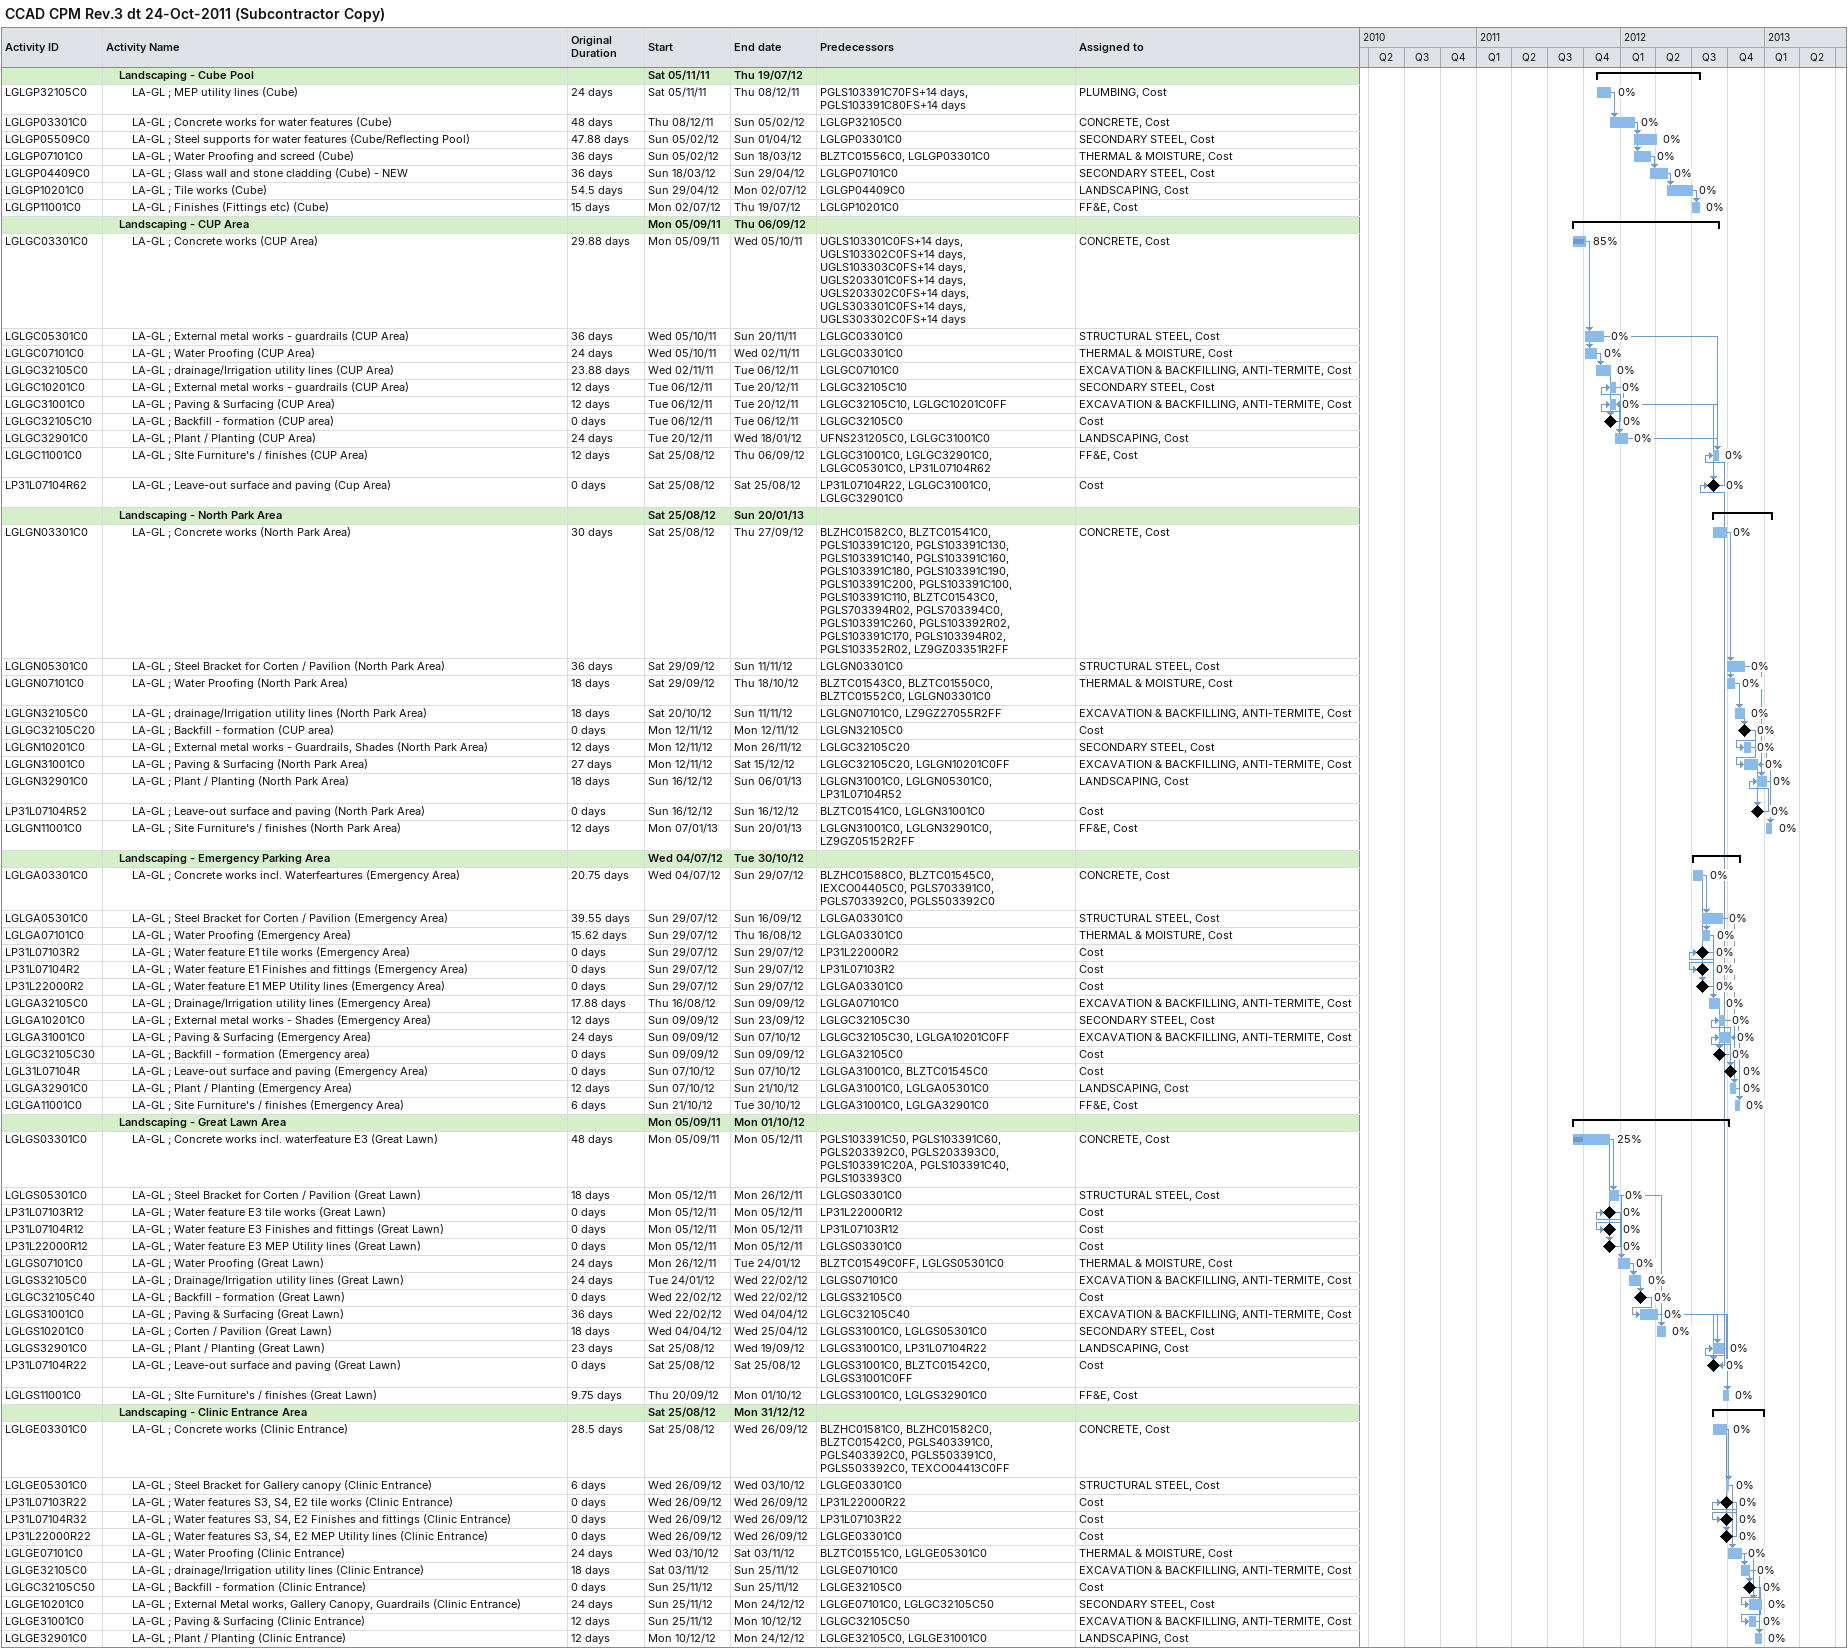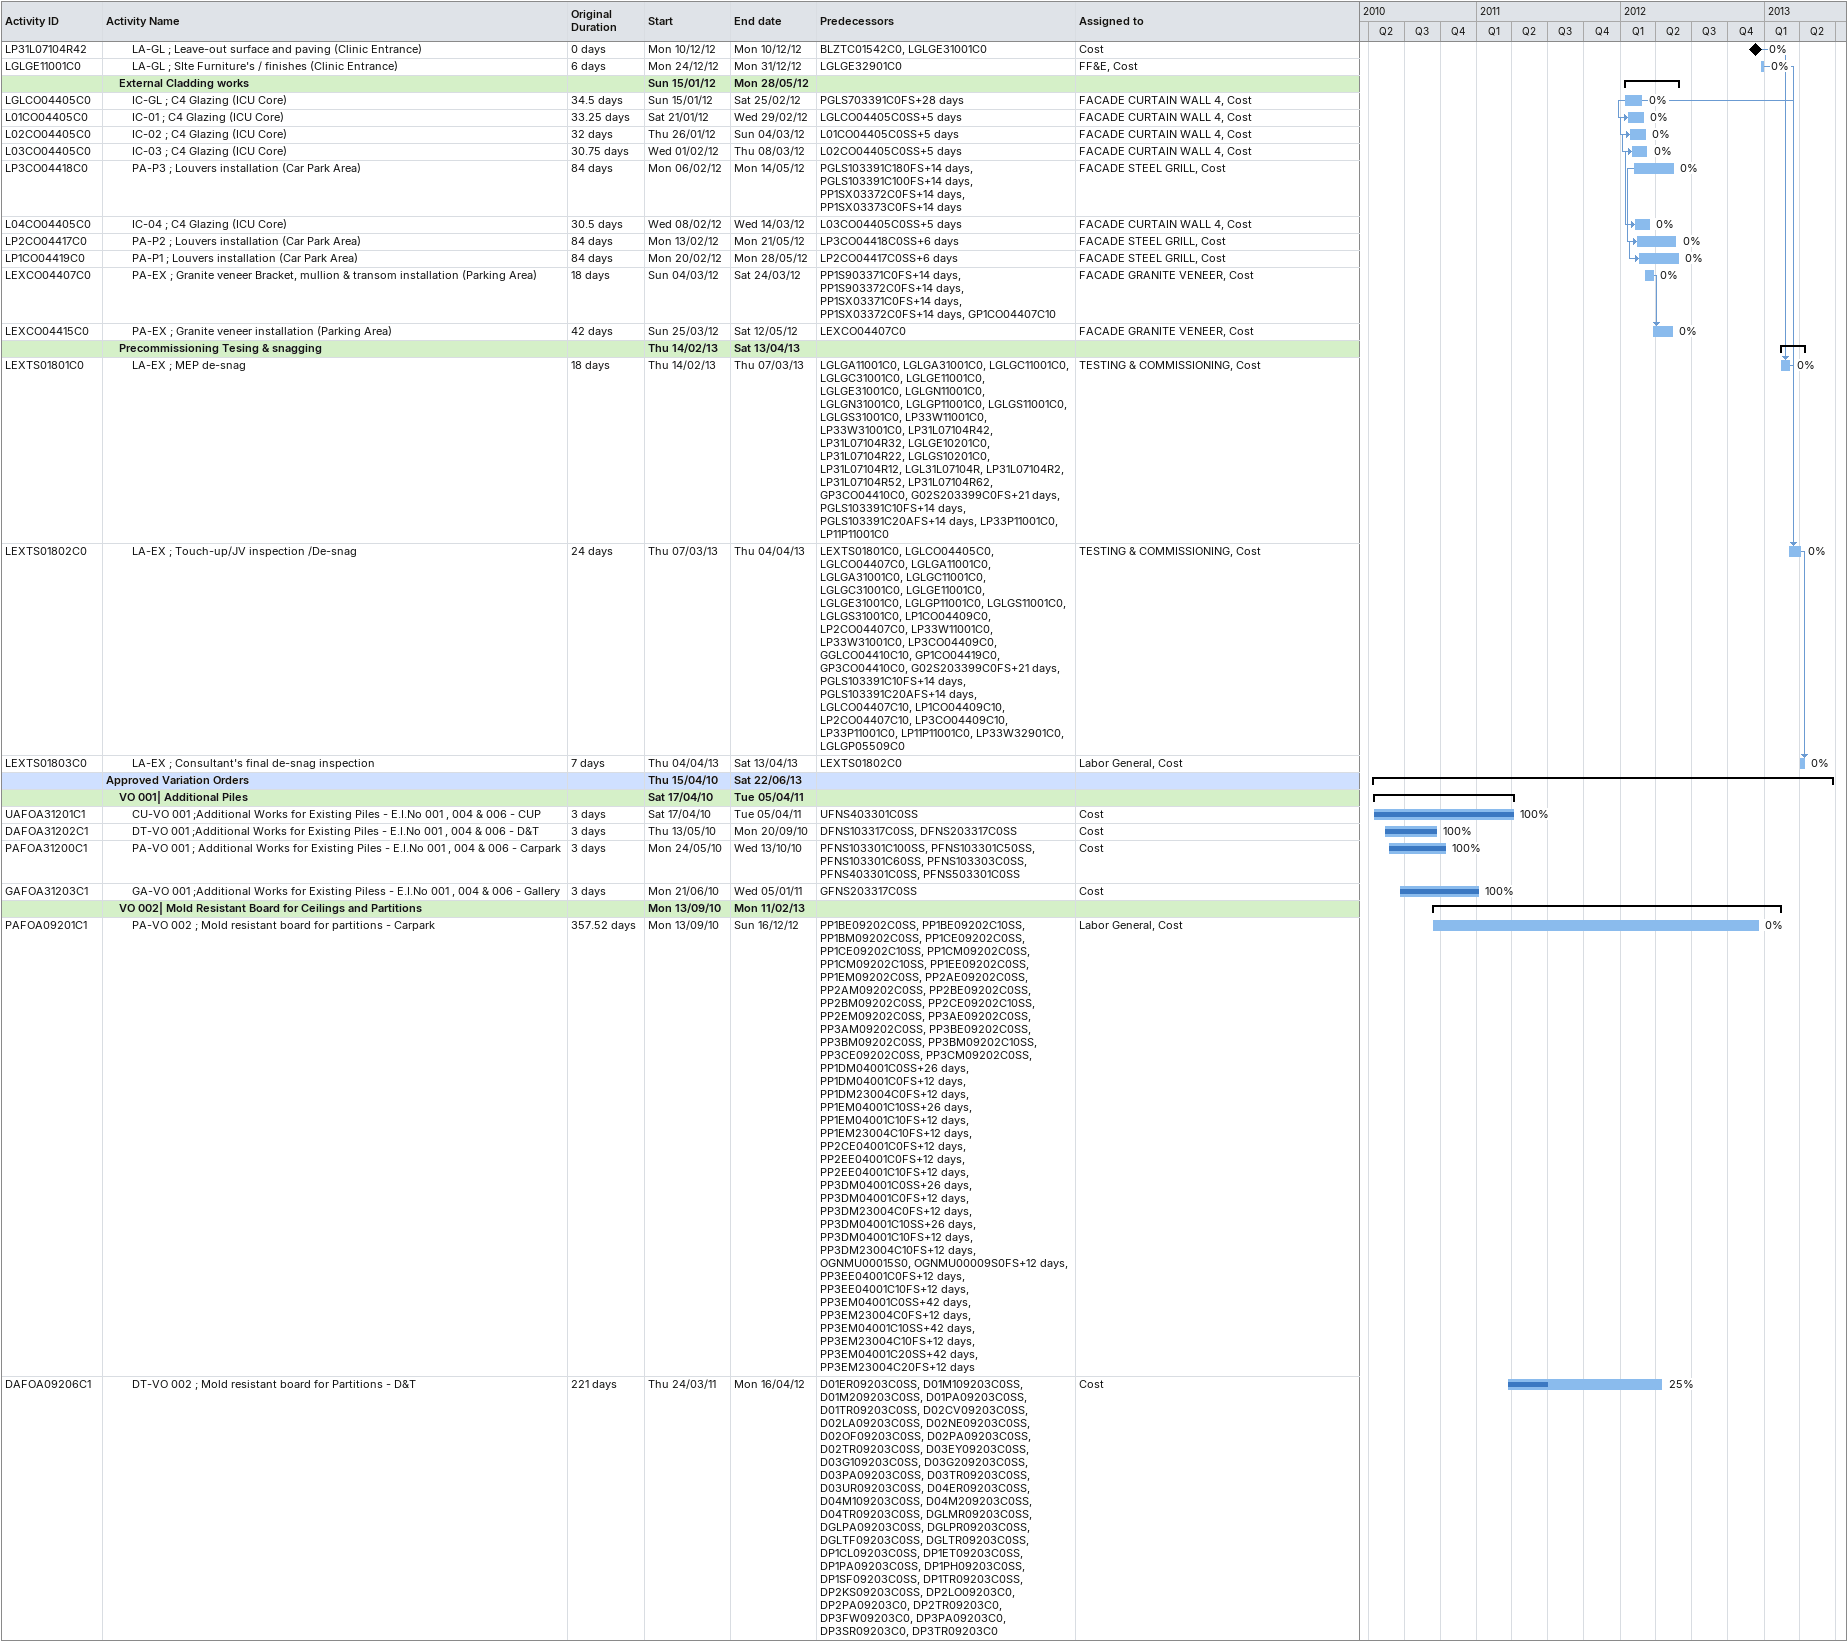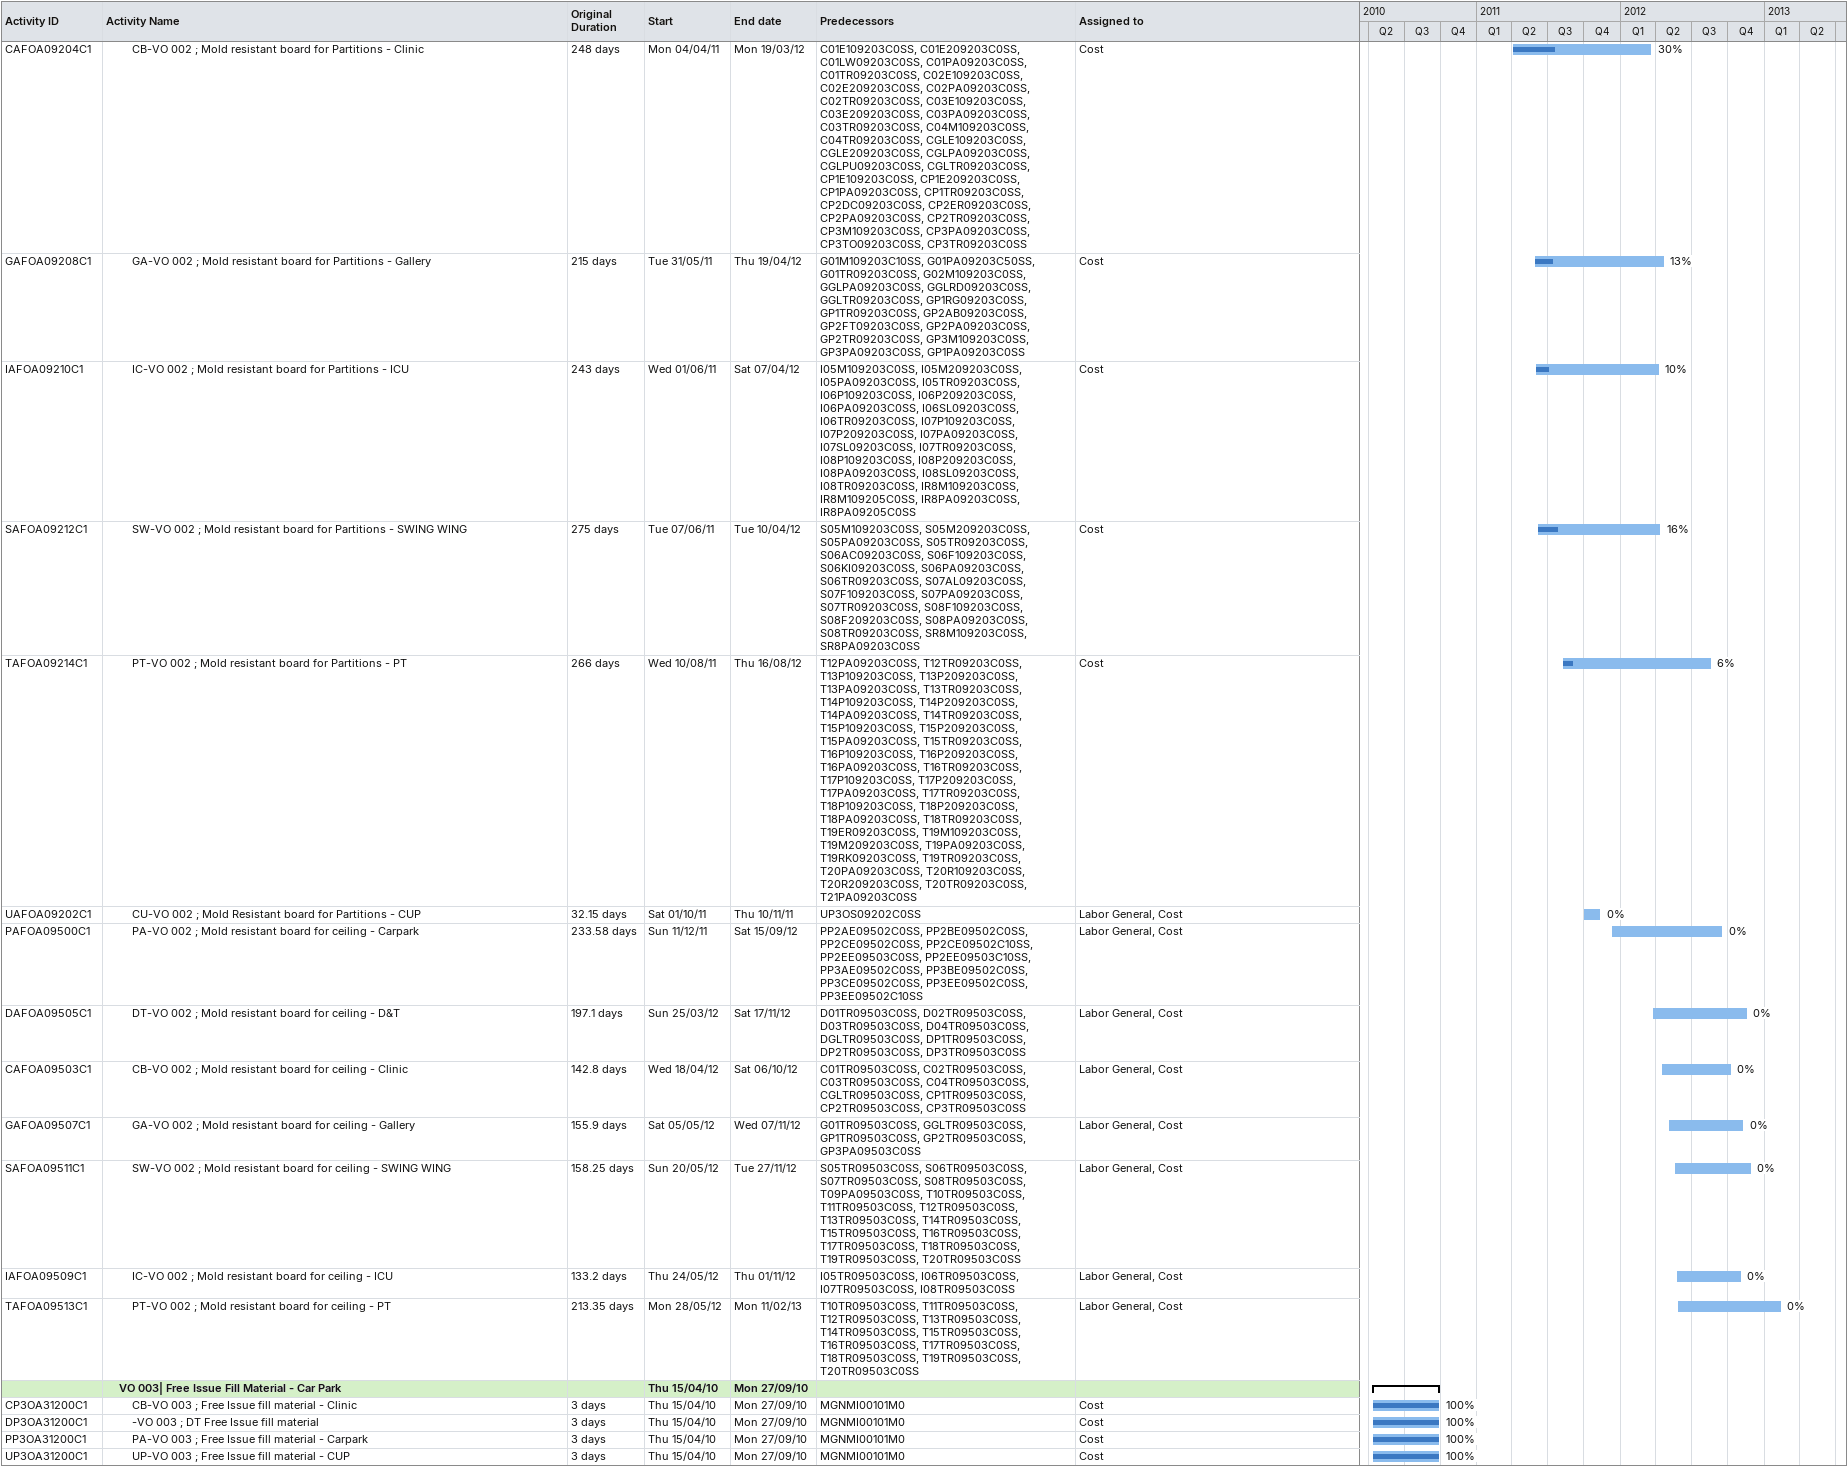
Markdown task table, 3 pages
CCAD CPM Rev.3 dt 24-Oct-2011 (Subcontractor Copy)

| ID | Level | Task | Original duration | Start | Finish | Predecessors | Resources | % complete |
|---|---|---|---|---|---|---|---|---|
|  | 2 | **Landscaping - Cube Pool** |  | 2011-11-05 | 2012-07-19 |  |  |  |
| LGLGP32105C0 | 3 | LA-GL ; MEP utility lines (Cube) | 24d | 2011-11-05 | 2011-12-08 | PGLS103391C70FS+14d, PGLS103391C80FS+14d | PLUMBING, Cost | 0 |
| LGLGP03301C0 | 3 | LA-GL ; Concrete works for water features (Cube) | 48d | 2011-12-08 | 2012-02-05 | LGLGP32105C0 | CONCRETE, Cost | 0 |
| LGLGP05509C0 | 3 | LA-GL ; Steel supports for water features (Cube/Reflecting Pool) | 47.88d | 2012-02-05 | 2012-04-01 | LGLGP03301C0 | SECONDARY STEEL, Cost | 0 |
| LGLGP07101C0 | 3 | LA-GL ; Water Proofing and screed (Cube) | 36d | 2012-02-05 | 2012-03-18 | BLZTC01556C0, LGLGP03301C0 | THERMAL & MOISTURE, Cost | 0 |
| LGLGP04409C0 | 3 | LA-GL ; Glass wall and stone cladding (Cube) - NEW | 36d | 2012-03-18 | 2012-04-29 | LGLGP07101C0 | SECONDARY STEEL, Cost | 0 |
| LGLGP10201C0 | 3 | LA-GL ; Tile works (Cube) | 54.5d | 2012-04-29 | 2012-07-02 | LGLGP04409C0 | LANDSCAPING, Cost | 0 |
| LGLGP11001C0 | 3 | LA-GL ; Finishes (Fittings etc) (Cube) | 15d | 2012-07-02 | 2012-07-19 | LGLGP10201C0 | FF&E, Cost | 0 |
|  | 2 | **Landscaping - CUP Area** |  | 2011-09-05 | 2012-09-06 |  |  |  |
| LGLGC03301C0 | 3 | LA-GL ; Concrete works (CUP Area) | 29.88d | 2011-09-05 | 2011-10-05 | UGLS103301C0FS+14d, UGLS103302C0FS+14d, UGLS103303C0FS+14d, UGLS203301C0FS+14d, UGLS203302C0FS+14d, UGLS303301C0FS+14d, UGLS303302C0FS+14d | CONCRETE, Cost | 85 |
| LGLGC05301C0 | 3 | LA-GL ; External metal works - guardrails (CUP Area) | 36d | 2011-10-05 | 2011-11-20 | LGLGC03301C0 | STRUCTURAL STEEL, Cost | 0 |
| LGLGC07101C0 | 3 | LA-GL ; Water Proofing (CUP Area) | 24d | 2011-10-05 | 2011-11-02 | LGLGC03301C0 | THERMAL & MOISTURE, Cost | 0 |
| LGLGC32105C0 | 3 | LA-GL ; drainage/Irrigation utility lines (CUP Area) | 23.88d | 2011-11-02 | 2011-12-06 | LGLGC07101C0 | EXCAVATION & BACKFILLING, ANTI-TERMITE, Cost | 0 |
| LGLGC10201C0 | 3 | LA-GL ; External metal works - guardrails (CUP Area) | 12d | 2011-12-06 | 2011-12-20 | LGLGC32105C10 | SECONDARY STEEL, Cost | 0 |
| LGLGC31001C0 | 3 | LA-GL ; Paving & Surfacing (CUP Area) | 12d | 2011-12-06 | 2011-12-20 | LGLGC32105C10, LGLGC10201C0FF | EXCAVATION & BACKFILLING, ANTI-TERMITE, Cost | 0 |
| LGLGC32105C10 | 3 | LA-GL ; Backfill - formation (CUP area) | 0d | 2011-12-06 | 2011-12-06 | LGLGC32105C0 | Cost | 0 |
| LGLGC32901C0 | 3 | LA-GL ; Plant / Planting (CUP Area) | 24d | 2011-12-20 | 2012-01-18 | UFNS231205C0, LGLGC31001C0 | LANDSCAPING, Cost | 0 |
| LGLGC11001C0 | 3 | LA-GL ; SIte Furniture's / finishes (CUP Area) | 12d | 2012-08-25 | 2012-09-06 | LGLGC31001C0, LGLGC32901C0, LGLGC05301C0, LP31L07104R62 | FF&E, Cost | 0 |
| LP31L07104R62 | 3 | LA-GL ; Leave-out surface and paving (Cup Area) | 0d | 2012-08-25 | 2012-08-25 | LP31L07104R22, LGLGC31001C0, LGLGC32901C0 | Cost | 0 |
|  | 2 | **Landscaping - North Park Area** |  | 2012-08-25 | 2013-01-20 |  |  |  |
| LGLGN03301C0 | 3 | LA-GL ; Concrete works (North Park Area) | 30d | 2012-08-25 | 2012-09-27 | BLZHC01582C0, BLZTC01541C0, PGLS103391C120, PGLS103391C130, PGLS103391C140, PGLS103391C160, PGLS103391C180, PGLS103391C190, PGLS103391C200, PGLS103391C100, PGLS103391C110, BLZTC01543C0, PGLS703394R02, PGLS703394C0, PGLS103391C260, PGLS103392R02, PGLS103391C170, PGLS103394R02, PGLS103352R02, LZ9GZ03351R2FF | CONCRETE, Cost | 0 |
| LGLGN05301C0 | 3 | LA-GL ; Steel Bracket for Corten / Pavilion (North Park Area) | 36d | 2012-09-29 | 2012-11-11 | LGLGN03301C0 | STRUCTURAL STEEL, Cost | 0 |
| LGLGN07101C0 | 3 | LA-GL ; Water Proofing (North Park Area) | 18d | 2012-09-29 | 2012-10-18 | BLZTC01543C0, BLZTC01550C0, BLZTC01552C0, LGLGN03301C0 | THERMAL & MOISTURE, Cost | 0 |
| LGLGN32105C0 | 3 | LA-GL ; drainage/Irrigation utility lines (North Park Area) | 18d | 2012-10-20 | 2012-11-11 | LGLGN07101C0, LZ9GZ27055R2FF | EXCAVATION & BACKFILLING, ANTI-TERMITE, Cost | 0 |
| LGLGC32105C20 | 3 | LA-GL ; Backfill - formation (CUP area) | 0d | 2012-11-12 | 2012-11-12 | LGLGN32105C0 | Cost | 0 |
| LGLGN10201C0 | 3 | LA-GL ; External metal works - Guardrails, Shades (North Park Area) | 12d | 2012-11-12 | 2012-11-26 | LGLGC32105C20 | SECONDARY STEEL, Cost | 0 |
| LGLGN31001C0 | 3 | LA-GL ; Paving & Surfacing (North Park Area) | 27d | 2012-11-12 | 2012-12-15 | LGLGC32105C20, LGLGN10201C0FF | EXCAVATION & BACKFILLING, ANTI-TERMITE, Cost | 0 |
| LGLGN32901C0 | 3 | LA-GL ; Plant / Planting (North Park Area) | 18d | 2012-12-16 | 2013-01-06 | LGLGN31001C0, LGLGN05301C0, LP31L07104R52 | LANDSCAPING, Cost | 0 |
| LP31L07104R52 | 3 | LA-GL ; Leave-out surface and paving (North Park Area) | 0d | 2012-12-16 | 2012-12-16 | BLZTC01541C0, LGLGN31001C0 | Cost | 0 |
| LGLGN11001C0 | 3 | LA-GL ; Site Furniture's / finishes (North Park Area) | 12d | 2013-01-07 | 2013-01-20 | LGLGN31001C0, LGLGN32901C0, LZ9GZ05152R2FF | FF&E, Cost | 0 |
|  | 2 | **Landscaping - Emergency Parking Area** |  | 2012-07-04 | 2012-10-30 |  |  |  |
| LGLGA03301C0 | 3 | LA-GL ; Concrete works incl. Waterfeartures (Emergency Area) | 20.75d | 2012-07-04 | 2012-07-29 | BLZHC01588C0, BLZTC01545C0, IEXCO04405C0, PGLS703391C0, PGLS703392C0, PGLS503392C0 | CONCRETE, Cost | 0 |
| LGLGA05301C0 | 3 | LA-GL ; Steel Bracket for Corten / Pavilion (Emergency Area) | 39.55d | 2012-07-29 | 2012-09-16 | LGLGA03301C0 | STRUCTURAL STEEL, Cost | 0 |
| LGLGA07101C0 | 3 | LA-GL ; Water Proofing (Emergency Area) | 15.62d | 2012-07-29 | 2012-08-16 | LGLGA03301C0 | THERMAL & MOISTURE, Cost | 0 |
| LP31L07103R2 | 3 | LA-GL ; Water feature E1 tile works (Emergency Area) | 0d | 2012-07-29 | 2012-07-29 | LP31L22000R2 | Cost | 0 |
| LP31L07104R2 | 3 | LA-GL ; Water feature E1 Finishes and fittings (Emergency Area) | 0d | 2012-07-29 | 2012-07-29 | LP31L07103R2 | Cost | 0 |
| LP31L22000R2 | 3 | LA-GL ; Water feature E1 MEP Utility lines (Emergency Area) | 0d | 2012-07-29 | 2012-07-29 | LGLGA03301C0 | Cost | 0 |
| LGLGA32105C0 | 3 | LA-GL ; Drainage/Irrigation utility lines (Emergency Area) | 17.88d | 2012-08-16 | 2012-09-09 | LGLGA07101C0 | EXCAVATION & BACKFILLING, ANTI-TERMITE, Cost | 0 |
| LGLGA10201C0 | 3 | LA-GL ; External metal works - Shades (Emergency Area) | 12d | 2012-09-09 | 2012-09-23 | LGLGC32105C30 | SECONDARY STEEL, Cost | 0 |
| LGLGA31001C0 | 3 | LA-GL ; Paving & Surfacing (Emergency Area) | 24d | 2012-09-09 | 2012-10-07 | LGLGC32105C30, LGLGA10201C0FF | EXCAVATION & BACKFILLING, ANTI-TERMITE, Cost | 0 |
| LGLGC32105C30 | 3 | LA-GL ; Backfill - formation (Emergency area) | 0d | 2012-09-09 | 2012-09-09 | LGLGA32105C0 | Cost | 0 |
| LGL31L07104R | 3 | LA-GL ; Leave-out surface and paving (Emergency Area) | 0d | 2012-10-07 | 2012-10-07 | LGLGA31001C0, BLZTC01545C0 | Cost | 0 |
| LGLGA32901C0 | 3 | LA-GL ; Plant / Planting (Emergency Area) | 12d | 2012-10-07 | 2012-10-21 | LGLGA31001C0, LGLGA05301C0 | LANDSCAPING, Cost | 0 |
| LGLGA11001C0 | 3 | LA-GL ; Site Furniture's / finishes (Emergency Area) | 6d | 2012-10-21 | 2012-10-30 | LGLGA31001C0, LGLGA32901C0 | FF&E, Cost | 0 |
|  | 2 | **Landscaping - Great Lawn Area** |  | 2011-09-05 | 2012-10-01 |  |  |  |
| LGLGS03301C0 | 3 | LA-GL ; Concrete works incl. waterfeature E3 (Great Lawn) | 48d | 2011-09-05 | 2011-12-05 | PGLS103391C50, PGLS103391C60, PGLS203392C0, PGLS203393C0, PGLS103391C20A, PGLS103391C40, PGLS103393C0 | CONCRETE, Cost | 25 |
| LGLGS05301C0 | 3 | LA-GL ; Steel Bracket for Corten / Pavilion (Great Lawn) | 18d | 2011-12-05 | 2011-12-26 | LGLGS03301C0 | STRUCTURAL STEEL, Cost | 0 |
| LP31L07103R12 | 3 | LA-GL ; Water feature E3 tile works (Great Lawn) | 0d | 2011-12-05 | 2011-12-05 | LP31L22000R12 | Cost | 0 |
| LP31L07104R12 | 3 | LA-GL ; Water feature E3 Finishes and fittings (Great Lawn) | 0d | 2011-12-05 | 2011-12-05 | LP31L07103R12 | Cost | 0 |
| LP31L22000R12 | 3 | LA-GL ; Water feature E3 MEP Utility lines (Great Lawn) | 0d | 2011-12-05 | 2011-12-05 | LGLGS03301C0 | Cost | 0 |
| LGLGS07101C0 | 3 | LA-GL ; Water Proofing (Great Lawn) | 24d | 2011-12-26 | 2012-01-24 | BLZTC01549C0FF, LGLGS05301C0 | THERMAL & MOISTURE, Cost | 0 |
| LGLGS32105C0 | 3 | LA-GL ; Drainage/Irrigation utility lines (Great Lawn) | 24d | 2012-01-24 | 2012-02-22 | LGLGS07101C0 | EXCAVATION & BACKFILLING, ANTI-TERMITE, Cost | 0 |
| LGLGC32105C40 | 3 | LA-GL ; Backfill - formation (Great Lawn) | 0d | 2012-02-22 | 2012-02-22 | LGLGS32105C0 | Cost | 0 |
| LGLGS31001C0 | 3 | LA-GL ; Paving & Surfacing (Great Lawn) | 36d | 2012-02-22 | 2012-04-04 | LGLGC32105C40 | EXCAVATION & BACKFILLING, ANTI-TERMITE, Cost | 0 |
| LGLGS10201C0 | 3 | LA-GL ; Corten / Pavilion (Great Lawn) | 18d | 2012-04-04 | 2012-04-25 | LGLGS31001C0, LGLGS05301C0 | SECONDARY STEEL, Cost | 0 |
| LGLGS32901C0 | 3 | LA-GL ; Plant / Planting (Great Lawn) | 23d | 2012-08-25 | 2012-09-19 | LGLGS31001C0, LP31L07104R22 | LANDSCAPING, Cost | 0 |
| LP31L07104R22 | 3 | LA-GL ; Leave-out surface and paving (Great Lawn) | 0d | 2012-08-25 | 2012-08-25 | LGLGS31001C0, BLZTC01542C0, LGLGS31001C0FF | Cost | 0 |
| LGLGS11001C0 | 3 | LA-GL ; SIte Furniture's / finishes (Great Lawn) | 9.75d | 2012-09-20 | 2012-10-01 | LGLGS31001C0, LGLGS32901C0 | FF&E, Cost | 0 |
|  | 2 | **Landscaping - Clinic Entrance Area** |  | 2012-08-25 | 2012-12-31 |  |  |  |
| LGLGE03301C0 | 3 | LA-GL ; Concrete works (Clinic Entrance) | 28.5d | 2012-08-25 | 2012-09-26 | BLZHC01581C0, BLZHC01582C0, BLZTC01542C0, PGLS403391C0, PGLS403392C0, PGLS503391C0, PGLS503392C0, TEXCO04413C0FF | CONCRETE, Cost | 0 |
| LGLGE05301C0 | 3 | LA-GL ; Steel Bracket for Gallery canopy (Clinic Entrance) | 6d | 2012-09-26 | 2012-10-03 | LGLGE03301C0 | STRUCTURAL STEEL, Cost | 0 |
| LP31L07103R22 | 3 | LA-GL ; Water features S3, S4, E2 tile works (Clinic Entrance) | 0d | 2012-09-26 | 2012-09-26 | LP31L22000R22 | Cost | 0 |
| LP31L07104R32 | 3 | LA-GL ; Water features S3, S4, E2 Finishes and fittings (Clinic Entrance) | 0d | 2012-09-26 | 2012-09-26 | LP31L07103R22 | Cost | 0 |
| LP31L22000R22 | 3 | LA-GL ; Water features S3, S4, E2 MEP Utility lines (Clinic Entrance) | 0d | 2012-09-26 | 2012-09-26 | LGLGE03301C0 | Cost | 0 |
| LGLGE07101C0 | 3 | LA-GL ; Water Proofing (Clinic Entrance) | 24d | 2012-10-03 | 2012-11-03 | BLZTC01551C0, LGLGE05301C0 | THERMAL & MOISTURE, Cost | 0 |
| LGLGE32105C0 | 3 | LA-GL ; drainage/Irrigation utility lines (Clinic Entrance) | 18d | 2012-11-03 | 2012-11-25 | LGLGE07101C0 | EXCAVATION & BACKFILLING, ANTI-TERMITE, Cost | 0 |
| LGLGC32105C50 | 3 | LA-GL ; Backfill - formation (Clinic Entrance) | 0d | 2012-11-25 | 2012-11-25 | LGLGE32105C0 | Cost | 0 |
| LGLGE10201C0 | 3 | LA-GL ; External Metal works, Gallery Canopy, Guardrails (Clinic Entrance) | 24d | 2012-11-25 | 2012-12-24 | LGLGE07101C0, LGLGC32105C50 | SECONDARY STEEL, Cost | 0 |
| LGLGE31001C0 | 3 | LA-GL ; Paving & Surfacing (Clinic Entrance) | 12d | 2012-11-25 | 2012-12-10 | LGLGC32105C50 | EXCAVATION & BACKFILLING, ANTI-TERMITE, Cost | 0 |
| LGLGE32901C0 | 3 | LA-GL ; Plant / Planting (Clinic Entrance) | 12d | 2012-12-10 | 2012-12-24 | LGLGE32105C0, LGLGE31001C0 | LANDSCAPING, Cost | 0 |
| LP31L07104R42 | 3 | LA-GL ; Leave-out surface and paving (Clinic Entrance) | 0d | 2012-12-10 | 2012-12-10 | BLZTC01542C0, LGLGE31001C0 | Cost | 0 |
| LGLGE11001C0 | 3 | LA-GL ; SIte Furniture's / finishes (Clinic Entrance) | 6d | 2012-12-24 | 2012-12-31 | LGLGE32901C0 | FF&E, Cost | 0 |
|  | 2 | **External Cladding works** |  | 2012-01-15 | 2012-05-28 |  |  |  |
| LGLCO04405C0 | 3 | IC-GL ; C4 Glazing (ICU Core) | 34.5d | 2012-01-15 | 2012-02-25 | PGLS703391C0FS+28d | FACADE CURTAIN WALL 4, Cost | 0 |
| L01CO04405C0 | 3 | IC-01 ; C4 Glazing (ICU Core) | 33.25d | 2012-01-21 | 2012-02-29 | LGLCO04405C0SS+5d | FACADE CURTAIN WALL 4, Cost | 0 |
| L02CO04405C0 | 3 | IC-02 ; C4 Glazing (ICU Core) | 32d | 2012-01-26 | 2012-03-04 | L01CO04405C0SS+5d | FACADE CURTAIN WALL 4, Cost | 0 |
| L03CO04405C0 | 3 | IC-03 ; C4 Glazing (ICU Core) | 30.75d | 2012-02-01 | 2012-03-08 | L02CO04405C0SS+5d | FACADE CURTAIN WALL 4, Cost | 0 |
| LP3CO04418C0 | 3 | PA-P3 ; Louvers installation (Car Park Area) | 84d | 2012-02-06 | 2012-05-14 | PGLS103391C180FS+14d, PGLS103391C100FS+14d, PP1SX03372C0FS+14d, PP1SX03373C0FS+14d | FACADE STEEL GRILL, Cost | 0 |
| L04CO04405C0 | 3 | IC-04 ; C4 Glazing (ICU Core) | 30.5d | 2012-02-08 | 2012-03-14 | L03CO04405C0SS+5d | FACADE CURTAIN WALL 4, Cost | 0 |
| LP2CO04417C0 | 3 | PA-P2 ; Louvers installation (Car Park Area) | 84d | 2012-02-13 | 2012-05-21 | LP3CO04418C0SS+6d | FACADE STEEL GRILL, Cost | 0 |
| LP1CO04419C0 | 3 | PA-P1 ; Louvers installation (Car Park Area) | 84d | 2012-02-20 | 2012-05-28 | LP2CO04417C0SS+6d | FACADE STEEL GRILL, Cost | 0 |
| LEXCO04407C0 | 3 | PA-EX ; Granite veneer Bracket, mullion & transom installation (Parking Area) | 18d | 2012-03-04 | 2012-03-24 | PP1S903371C0FS+14d, PP1S903372C0FS+14d, PP1SX03371C0FS+14d, PP1SX03372C0FS+14d, GP1CO04407C10 | FACADE GRANITE VENEER, Cost | 0 |
| LEXCO04415C0 | 3 | PA-EX ; Granite veneer installation (Parking Area) | 42d | 2012-03-25 | 2012-05-12 | LEXCO04407C0 | FACADE GRANITE VENEER, Cost | 0 |
|  | 2 | **Precommissioning Tesing & snagging** |  | 2013-02-14 | 2013-04-13 |  |  |  |
| LEXTS01801C0 | 3 | LA-EX ; MEP de-snag | 18d | 2013-02-14 | 2013-03-07 | LGLGA11001C0, LGLGA31001C0, LGLGC11001C0, LGLGC31001C0, LGLGE11001C0, LGLGE31001C0, LGLGN11001C0, LGLGN31001C0, LGLGP11001C0, LGLGS11001C0, LGLGS31001C0, LP33W11001C0, LP33W31001C0, LP31L07104R42, LP31L07104R32, LGLGE10201C0, LP31L07104R22, LGLGS10201C0, LP31L07104R12, LGL31L07104R, LP31L07104R2, LP31L07104R52, LP31L07104R62, GP3CO04410C0, G02S203399C0FS+21d, PGLS103391C10FS+14d, PGLS103391C20AFS+14d, LP33P11001C0, LP11P11001C0 | TESTING & COMMISSIONING, Cost | 0 |
| LEXTS01802C0 | 3 | LA-EX ; Touch-up/JV inspection /De-snag | 24d | 2013-03-07 | 2013-04-04 | LEXTS01801C0, LGLCO04405C0, LGLCO04407C0, LGLGA11001C0, LGLGA31001C0, LGLGC11001C0, LGLGC31001C0, LGLGE11001C0, LGLGE31001C0, LGLGP11001C0, LGLGS11001C0, LGLGS31001C0, LP1CO04409C0, LP2CO04407C0, LP33W11001C0, LP33W31001C0, LP3CO04409C0, GGLCO04410C10, GP1CO04419C0, GP3CO04410C0, G02S203399C0FS+21d, PGLS103391C10FS+14d, PGLS103391C20AFS+14d, LGLCO04407C10, LP1CO04409C10, LP2CO04407C10, LP3CO04409C10, LP33P11001C0, LP11P11001C0, LP33W32901C0, LGLGP05509C0 | TESTING & COMMISSIONING, Cost | 0 |
| LEXTS01803C0 | 3 | LA-EX ; Consultant's final de-snag inspection | 7d | 2013-04-04 | 2013-04-13 | LEXTS01802C0 | Labor General, Cost | 0 |
|  | 1 | **Approved Variation Orders** |  | 2010-04-15 | 2013-06-22 |  |  |  |
|  | 2 | **VO 001\| Additional Piles** |  | 2010-04-17 | 2011-04-05 |  |  |  |
| UAFOA31201C1 | 3 | CU-VO 001 ;Additional Works for Existing Piles - E.I.No 001 , 004 & 006 - CUP | 3d | 2010-04-17 | 2011-04-05 | UFNS403301C0SS | Cost | 100 |
| DAFOA31202C1 | 3 | DT-VO 001 ;Additional Works for Existing Piles - E.I.No 001 , 004 & 006 - D&T | 3d | 2010-05-13 | 2010-09-20 | DFNS103317C0SS, DFNS203317C0SS | Cost | 100 |
| PAFOA31200C1 | 3 | PA-VO 001 ; Additional Works for Existing Piles - E.I.No 001 , 004 & 006 - Carpark | 3d | 2010-05-24 | 2010-10-13 | PFNS103301C100SS, PFNS103301C50SS, PFNS103301C60SS, PFNS103303C0SS, PFNS403301C0SS, PFNS503301C0SS | Cost | 100 |
| GAFOA31203C1 | 3 | GA-VO 001 ;Additional Works for Existing Piless - E.I.No 001 , 004 & 006 - Gallery | 3d | 2010-06-21 | 2011-01-05 | GFNS203317C0SS | Cost | 100 |
|  | 2 | **VO 002\| Mold Resistant Board for Ceilings and Partitions** |  | 2010-09-13 | 2013-02-11 |  |  |  |
| PAFOA09201C1 | 3 | PA-VO 002 ; Mold resistant board for partitions - Carpark | 357.52d | 2010-09-13 | 2012-12-16 | PP1BE09202C0SS, PP1BE09202C10SS, PP1BM09202C0SS, PP1CE09202C0SS, PP1CE09202C10SS, PP1CM09202C0SS, PP1CM09202C10SS, PP1EE09202C0SS, PP1EM09202C0SS, PP2AE09202C0SS, PP2AM09202C0SS, PP2BE09202C0SS, PP2BM09202C0SS, PP2CE09202C10SS, PP2EM09202C0SS, PP3AE09202C0SS, PP3AM09202C0SS, PP3BE09202C0SS, PP3BM09202C0SS, PP3BM09202C10SS, PP3CE09202C0SS, PP3CM09202C0SS, PP1DM04001C0SS+26d, PP1DM04001C0FS+12d, PP1DM23004C0FS+12d, PP1EM04001C10SS+26d, PP1EM04001C10FS+12d, PP1EM23004C10FS+12d, PP2CE04001C0FS+12d, PP2EE04001C0FS+12d, PP2EE04001C10FS+12d, PP3DM04001C0SS+26d, PP3DM04001C0FS+12d, PP3DM23004C0FS+12d, PP3DM04001C10SS+26d, PP3DM04001C10FS+12d, PP3DM23004C10FS+12d, OGNMU00015S0, OGNMU00009S0FS+12d, PP3EE04001C0FS+12d, PP3EE04001C10FS+12d, PP3EM04001C0SS+42d, PP3EM23004C0FS+12d, PP3EM04001C10SS+42d, PP3EM23004C10FS+12d, PP3EM04001C20SS+42d, PP3EM23004C20FS+12d | Labor General, Cost | 0 |
| DAFOA09206C1 | 3 | DT-VO 002 ; Mold resistant board for Partitions - D&T | 221d | 2011-03-24 | 2012-04-16 | D01ER09203C0SS, D01M109203C0SS, D01M209203C0SS, D01PA09203C0SS, D01TR09203C0SS, D02CV09203C0SS, D02LA09203C0SS, D02NE09203C0SS, D02OF09203C0SS, D02PA09203C0SS, D02TR09203C0SS, D03EY09203C0SS, D03G109203C0SS, D03G209203C0SS, D03PA09203C0SS, D03TR09203C0SS, D03UR09203C0SS, D04ER09203C0SS, D04M109203C0SS, D04M209203C0SS, D04TR09203C0SS, DGLMR09203C0SS, DGLPA09203C0SS, DGLPR09203C0SS, DGLTF09203C0SS, DGLTR09203C0SS, DP1CL09203C0SS, DP1ET09203C0SS, DP1PA09203C0SS, DP1PH09203C0SS, DP1SF09203C0SS, DP1TR09203C0SS, DP2KS09203C0SS, DP2LO09203C0, DP2PA09203C0, DP2TR09203C0, DP3FW09203C0, DP3PA09203C0, DP3SR09203C0, DP3TR09203C0 | Cost | 25 |
| CAFOA09204C1 | 3 | CB-VO 002 ; Mold resistant board for Partitions - Clinic | 248d | 2011-04-04 | 2012-03-19 | C01E109203C0SS, C01E209203C0SS, C01LW09203C0SS, C01PA09203C0SS, C01TR09203C0SS, C02E109203C0SS, C02E209203C0SS, C02PA09203C0SS, C02TR09203C0SS, C03E109203C0SS, C03E209203C0SS, C03PA09203C0SS, C03TR09203C0SS, C04M109203C0SS, C04TR09203C0SS, CGLE109203C0SS, CGLE209203C0SS, CGLPA09203C0SS, CGLPU09203C0SS, CGLTR09203C0SS, CP1E109203C0SS, CP1E209203C0SS, CP1PA09203C0SS, CP1TR09203C0SS, CP2DC09203C0SS, CP2ER09203C0SS, CP2PA09203C0SS, CP2TR09203C0SS, CP3M109203C0SS, CP3PA09203C0SS, CP3TO09203C0SS, CP3TR09203C0SS | Cost | 30 |
| GAFOA09208C1 | 3 | GA-VO 002 ; Mold resistant board for Partitions - Gallery | 215d | 2011-05-31 | 2012-04-19 | G01M109203C10SS, G01PA09203C50SS, G01TR09203C0SS, G02M109203C0SS, GGLPA09203C0SS, GGLRD09203C0SS, GGLTR09203C0SS, GP1RG09203C0SS, GP1TR09203C0SS, GP2AB09203C0SS, GP2FT09203C0SS, GP2PA09203C0SS, GP2TR09203C0SS, GP3M109203C0SS, GP3PA09203C0SS, GP1PA09203C0SS | Cost | 13 |
| IAFOA09210C1 | 3 | IC-VO 002 ; Mold resistant board for Partitions - ICU | 243d | 2011-06-01 | 2012-04-07 | I05M109203C0SS, I05M209203C0SS, I05PA09203C0SS, I05TR09203C0SS, I06P109203C0SS, I06P209203C0SS, I06PA09203C0SS, I06SL09203C0SS, I06TR09203C0SS, I07P109203C0SS, I07P209203C0SS, I07PA09203C0SS, I07SL09203C0SS, I07TR09203C0SS, I08P109203C0SS, I08P209203C0SS, I08PA09203C0SS, I08SL09203C0SS, I08TR09203C0SS, IR8M109203C0SS, IR8M109205C0SS, IR8PA09203C0SS, IR8PA09205C0SS | Cost | 10 |
| SAFOA09212C1 | 3 | SW-VO 002 ; Mold resistant board for Partitions - SWING WING | 275d | 2011-06-07 | 2012-04-10 | S05M109203C0SS, S05M209203C0SS, S05PA09203C0SS, S05TR09203C0SS, S06AC09203C0SS, S06F109203C0SS, S06KI09203C0SS, S06PA09203C0SS, S06TR09203C0SS, S07AL09203C0SS, S07F109203C0SS, S07PA09203C0SS, S07TR09203C0SS, S08F109203C0SS, S08F209203C0SS, S08PA09203C0SS, S08TR09203C0SS, SR8M109203C0SS, SR8PA09203C0SS | Cost | 16 |
| TAFOA09214C1 | 3 | PT-VO 002 ; Mold resistant board for Partitions - PT | 266d | 2011-08-10 | 2012-08-16 | T12PA09203C0SS, T12TR09203C0SS, T13P109203C0SS, T13P209203C0SS, T13PA09203C0SS, T13TR09203C0SS, T14P109203C0SS, T14P209203C0SS, T14PA09203C0SS, T14TR09203C0SS, T15P109203C0SS, T15P209203C0SS, T15PA09203C0SS, T15TR09203C0SS, T16P109203C0SS, T16P209203C0SS, T16PA09203C0SS, T16TR09203C0SS, T17P109203C0SS, T17P209203C0SS, T17PA09203C0SS, T17TR09203C0SS, T18P109203C0SS, T18P209203C0SS, T18PA09203C0SS, T18TR09203C0SS, T19ER09203C0SS, T19M109203C0SS, T19M209203C0SS, T19PA09203C0SS, T19RK09203C0SS, T19TR09203C0SS, T20PA09203C0SS, T20R109203C0SS, T20R209203C0SS, T20TR09203C0SS, T21PA09203C0SS | Cost | 6 |
| UAFOA09202C1 | 3 | CU-VO 002 ; Mold Resistant board for Partitions - CUP | 32.15d | 2011-10-01 | 2011-11-10 | UP3OS09202C0SS | Labor General, Cost | 0 |
| PAFOA09500C1 | 3 | PA-VO 002 ; Mold resistant board for ceiling - Carpark | 233.58d | 2011-12-11 | 2012-09-15 | PP2AE09502C0SS, PP2BE09502C0SS, PP2CE09502C0SS, PP2CE09502C10SS, PP2EE09503C0SS, PP2EE09503C10SS, PP3AE09502C0SS, PP3BE09502C0SS, PP3CE09502C0SS, PP3EE09502C0SS, PP3EE09502C10SS | Labor General, Cost | 0 |
| DAFOA09505C1 | 3 | DT-VO 002 ; Mold resistant board for ceiling - D&T | 197.1d | 2012-03-25 | 2012-11-17 | D01TR09503C0SS, D02TR09503C0SS, D03TR09503C0SS, D04TR09503C0SS, DGLTR09503C0SS, DP1TR09503C0SS, DP2TR09503C0SS, DP3TR09503C0SS | Labor General, Cost | 0 |
| CAFOA09503C1 | 3 | CB-VO 002 ; Mold resistant board for ceiling - Clinic | 142.8d | 2012-04-18 | 2012-10-06 | C01TR09503C0SS, C02TR09503C0SS, C03TR09503C0SS, C04TR09503C0SS, CGLTR09503C0SS, CP1TR09503C0SS, CP2TR09503C0SS, CP3TR09503C0SS | Labor General, Cost | 0 |
| GAFOA09507C1 | 3 | GA-VO 002 ; Mold resistant board for ceiling - Gallery | 155.9d | 2012-05-05 | 2012-11-07 | G01TR09503C0SS, GGLTR09503C0SS, GP1TR09503C0SS, GP2TR09503C0SS, GP3PA09503C0SS | Labor General, Cost | 0 |
| SAFOA09511C1 | 3 | SW-VO 002 ; Mold resistant board for ceiling - SWING WING | 158.25d | 2012-05-20 | 2012-11-27 | S05TR09503C0SS, S06TR09503C0SS, S07TR09503C0SS, S08TR09503C0SS, T09PA09503C0SS, T10TR09503C0SS, T11TR09503C0SS, T12TR09503C0SS, T13TR09503C0SS, T14TR09503C0SS, T15TR09503C0SS, T16TR09503C0SS, T17TR09503C0SS, T18TR09503C0SS, T19TR09503C0SS, T20TR09503C0SS | Labor General, Cost | 0 |
| IAFOA09509C1 | 3 | IC-VO 002 ; Mold resistant board for ceiling - ICU | 133.2d | 2012-05-24 | 2012-11-01 | I05TR09503C0SS, I06TR09503C0SS, I07TR09503C0SS, I08TR09503C0SS | Labor General, Cost | 0 |
| TAFOA09513C1 | 3 | PT-VO 002 ; Mold resistant board for ceiling - PT | 213.35d | 2012-05-28 | 2013-02-11 | T10TR09503C0SS, T11TR09503C0SS, T12TR09503C0SS, T13TR09503C0SS, T14TR09503C0SS, T15TR09503C0SS, T16TR09503C0SS, T17TR09503C0SS, T18TR09503C0SS, T19TR09503C0SS, T20TR09503C0SS | Labor General, Cost | 0 |
|  | 2 | **VO 003\| Free Issue Fill Material - Car Park** |  | 2010-04-15 | 2010-09-27 |  |  |  |
| CP3OA31200C1 | 3 | CB-VO 003 ; Free Issue fill material - Clinic | 3d | 2010-04-15 | 2010-09-27 | MGNMI00101M0 | Cost | 100 |
| DP3OA31200C1 | 3 | -VO 003 ; DT Free Issue fill material | 3d | 2010-04-15 | 2010-09-27 | MGNMI00101M0 | Cost | 100 |
| PP3OA31200C1 | 3 | PA-VO 003 ; Free Issue fill material - Carpark | 3d | 2010-04-15 | 2010-09-27 | MGNMI00101M0 | Cost | 100 |
| UP3OA31200C1 | 3 | UP-VO 003 ; Free Issue fill material - CUP | 3d | 2010-04-15 | 2010-09-27 | MGNMI00101M0 | Cost | 100 |
